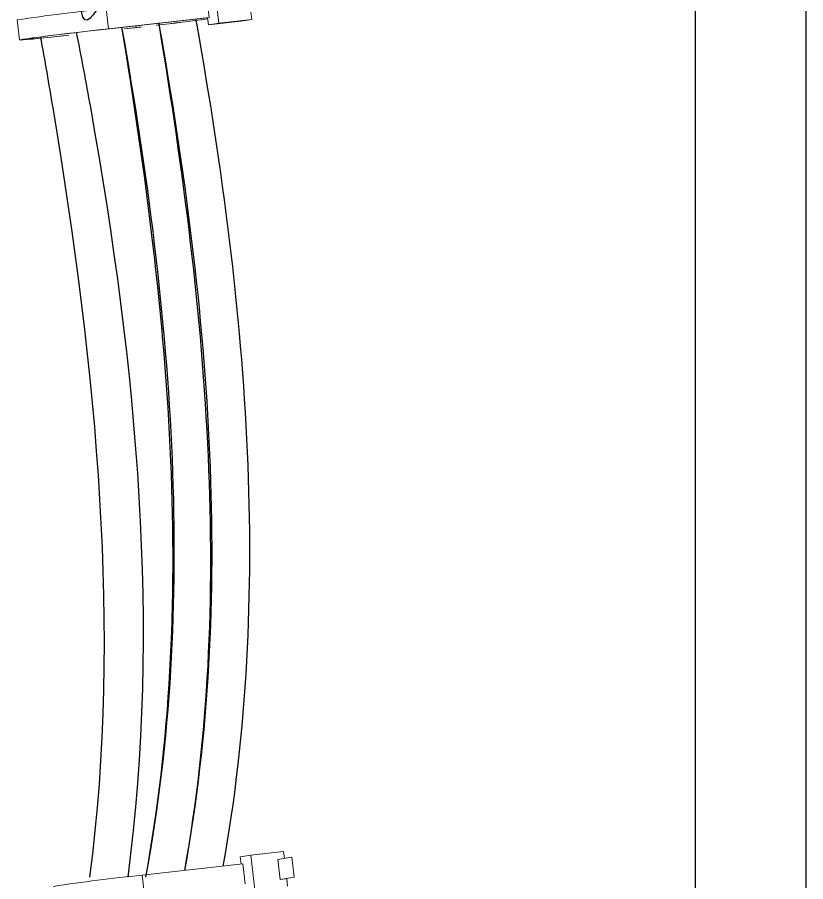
# Model space of a CAD drawing. Header units: feet. Extents: x 0.3 to 98.5, y -18.6 to 31.5.
# Drawn here: x 84.258 to 84.847, y 5.114 to 5.761 of the extents above; entities that cross this region are included whole.
import ezdxf

# ---------------------------------------------------------------- set-up
doc = ezdxf.new("R2010")
doc.units = ezdxf.units.FT
doc.header["$MEASUREMENT"] = 0
doc.layers.add('DC STRING CABLES', color=30, linetype='Continuous')
doc.layers.add('E-DETL', color=1, linetype='Continuous')

msp = doc.modelspace()

# ---------------------------------------------------------------- linework, layer by layer
at = {"color": 7, "linetype": 'Continuous', "lineweight": 25}
for p, q in [((84.7645, 6.27895), (84.7645, 3.35561)), ((84.84709, 6.27895), (84.84709, 3.35561))]:
    msp.add_line(p, q, dxfattribs=at)
at = {"layer": 'DC STRING CABLES'}
msp.add_spline([(84.84652, 6.41107), (84.6009, 6.3652), (84.4717, 6.13952), (84.38525, 5.95316), (84.34873, 5.84395), (84.30576, 5.76538), (84.30533, 5.76909)], degree=3, dxfattribs=at)
for points, knots in [([(84.36328, 5.75671), (84.36338, 5.75618), (84.40206, 5.53945), (84.41959, 5.32582), (84.38262, 5.12282)], [13.138029, 13.138029, 13.138029, 13.138029, 13.156521, 20.713554, 20.713554, 20.713554, 20.713554]), ([(84.36328, 5.75671), (84.36339, 5.75605), (84.39987, 5.53654), (84.41875, 5.32476), (84.3826, 5.12282)], [12.67682, 12.67682, 12.67682, 12.67682, 12.699743, 20.248758, 20.248758, 20.248758, 20.248758]), ([(84.39096, 5.75971), (84.39123, 5.75818), (84.42999, 5.54158), (84.44761, 5.32808), (84.41141, 5.12605)], [13.103143, 13.103143, 13.103143, 13.103143, 13.156521, 20.673507, 20.673507, 20.673507, 20.673507]), ([(84.30175, 5.74962), (84.30546, 5.73103), (84.34558, 5.51585), (84.36488, 5.30373), (84.34017, 5.11779)], [12.505347, 12.505347, 12.505347, 12.505347, 13.156521, 20.01744, 20.01744, 20.01744, 20.01744]), ([(84.2749, 5.7463), (84.27813, 5.72865), (84.3154, 5.51185), (84.3356, 5.30256), (84.31174, 5.11779)], [12.09148, 12.09148, 12.09148, 12.09148, 12.699743, 19.549509, 19.549509, 19.549509, 19.549509])]:
    msp.add_open_spline(points, degree=3, knots=knots, dxfattribs=at)
for points in [[(84.3356, 5.7535), (84.37209, 5.53329), (84.39078, 5.32088), (84.35347, 5.11779)], [(84.33564, 5.75351), (84.3743, 5.53608), (84.39157, 5.32179), (84.35348, 5.11779)]]:
    msp.add_open_spline(points, degree=3, dxfattribs=at)
at = {"layer": 'E-DETL', "linetype": 'Continuous', "lineweight": 0}
for p, q in [((84.40538, 5.78226), (84.40838, 5.7565)), ((84.39943, 5.77581), (84.40117, 5.76085)), ((84.32406, 5.76736), (84.3258, 5.7524)), ((84.43229, 5.7647), (84.43292, 5.75925)), ((84.25765, 5.75895), (84.2594, 5.74399)), ((84.39991, 5.76065), (84.32454, 5.7522)), ((84.3258, 5.7524), (84.40117, 5.76085)), ((84.34636, 5.75465), (84.34652, 5.7533)), ((84.40117, 5.76085), (84.39991, 5.76065)), ((84.39991, 5.76065), (84.40054, 5.75525)), ((84.42508, 5.758), (84.40054, 5.75525)), ((84.40054, 5.75525), (84.40838, 5.7565)), ((84.40838, 5.7565), (84.43292, 5.75925)), ((84.43292, 5.75925), (84.42508, 5.758)), ((84.34526, 5.7531), (84.33788, 5.75227)), ((84.33789, 5.75233), (84.34652, 5.7533)), ((84.35036, 5.75367), (84.34526, 5.7531)), ((84.34652, 5.7533), (84.35033, 5.75373)), ((84.42438, 5.13291), (84.43223, 5.13417)), ((84.43223, 5.13417), (84.45677, 5.13692)), ((84.43223, 5.13417), (84.43523, 5.10841)), ((84.45677, 5.13692), (84.45737, 5.13175)), ((84.35091, 5.11926), (84.42628, 5.12771)), ((84.42438, 5.13291), (84.42501, 5.12757)), ((84.42628, 5.12771), (84.42802, 5.11275)), ((84.45248, 5.13096), (84.463, 5.13265)), ((84.45248, 5.13096), (84.45422, 5.11601)), ((84.463, 5.13265), (84.46474, 5.11769)), ((84.35091, 5.11926), (84.35265, 5.1043)), ((84.45422, 5.11601), (84.46474, 5.11769)), ((84.45422, 5.11601), (84.45818, 5.11645)), ((84.45914, 5.1166), (84.45977, 5.11116))]:
    msp.add_line(p, q, dxfattribs=at)
at = {"layer": 'E-DETL', "linetype": 'Continuous', "lineweight": 0, "flags": 128}
for points in [[(84.29479, 5.74744), (84.2874, 5.74662), (84.28057, 5.74588), (84.27447, 5.74524), (84.26926, 5.74472), (84.26505, 5.74432), (84.26196, 5.74407), (84.26006, 5.74395), (84.2594, 5.74399), (84.25999, 5.74417), (84.26181, 5.74449), (84.26484, 5.74494), (84.26898, 5.74552), (84.27414, 5.7462), (84.28019, 5.74698), (84.28698, 5.74783), (84.29434, 5.74873), (84.3021, 5.74966), (84.31006, 5.7506), (84.31803, 5.75152), (84.3258, 5.7524)], [(84.32454, 5.7522), (84.3174, 5.75139), (84.31008, 5.75055), (84.30277, 5.74969), (84.29564, 5.74883), (84.28888, 5.748), (84.28265, 5.74722), (84.27709, 5.74651), (84.27235, 5.74588), (84.26855, 5.74535), (84.26577, 5.74493), (84.26409, 5.74464), (84.26355, 5.74447), (84.26416, 5.74444), (84.2659, 5.74454), (84.26874, 5.74478), (84.27261, 5.74514), (84.2774, 5.74563), (84.283, 5.74621), (84.28927, 5.74689), (84.29606, 5.74764)]]:
    msp.add_lwpolyline(points, dxfattribs=at)
at = {"layer": 'E-DETL', "linetype": 'Continuous', "lineweight": 0}
for centre, radius, start, end in [((84.45636, 4.45693), 1.3171, 95.7651, 98.67737), ((84.07323, 8.25331), 2.51493, 276.58342, 277.46608), ((84.14078, 7.68897), 1.94651, 276.51432, 277.6532), ((84.48321, 3.80883), 1.3171, 95.7651, 98.67737)]:
    msp.add_arc(centre, radius, start, end, dxfattribs=at)

doc.saveas('drawing.dxf')
